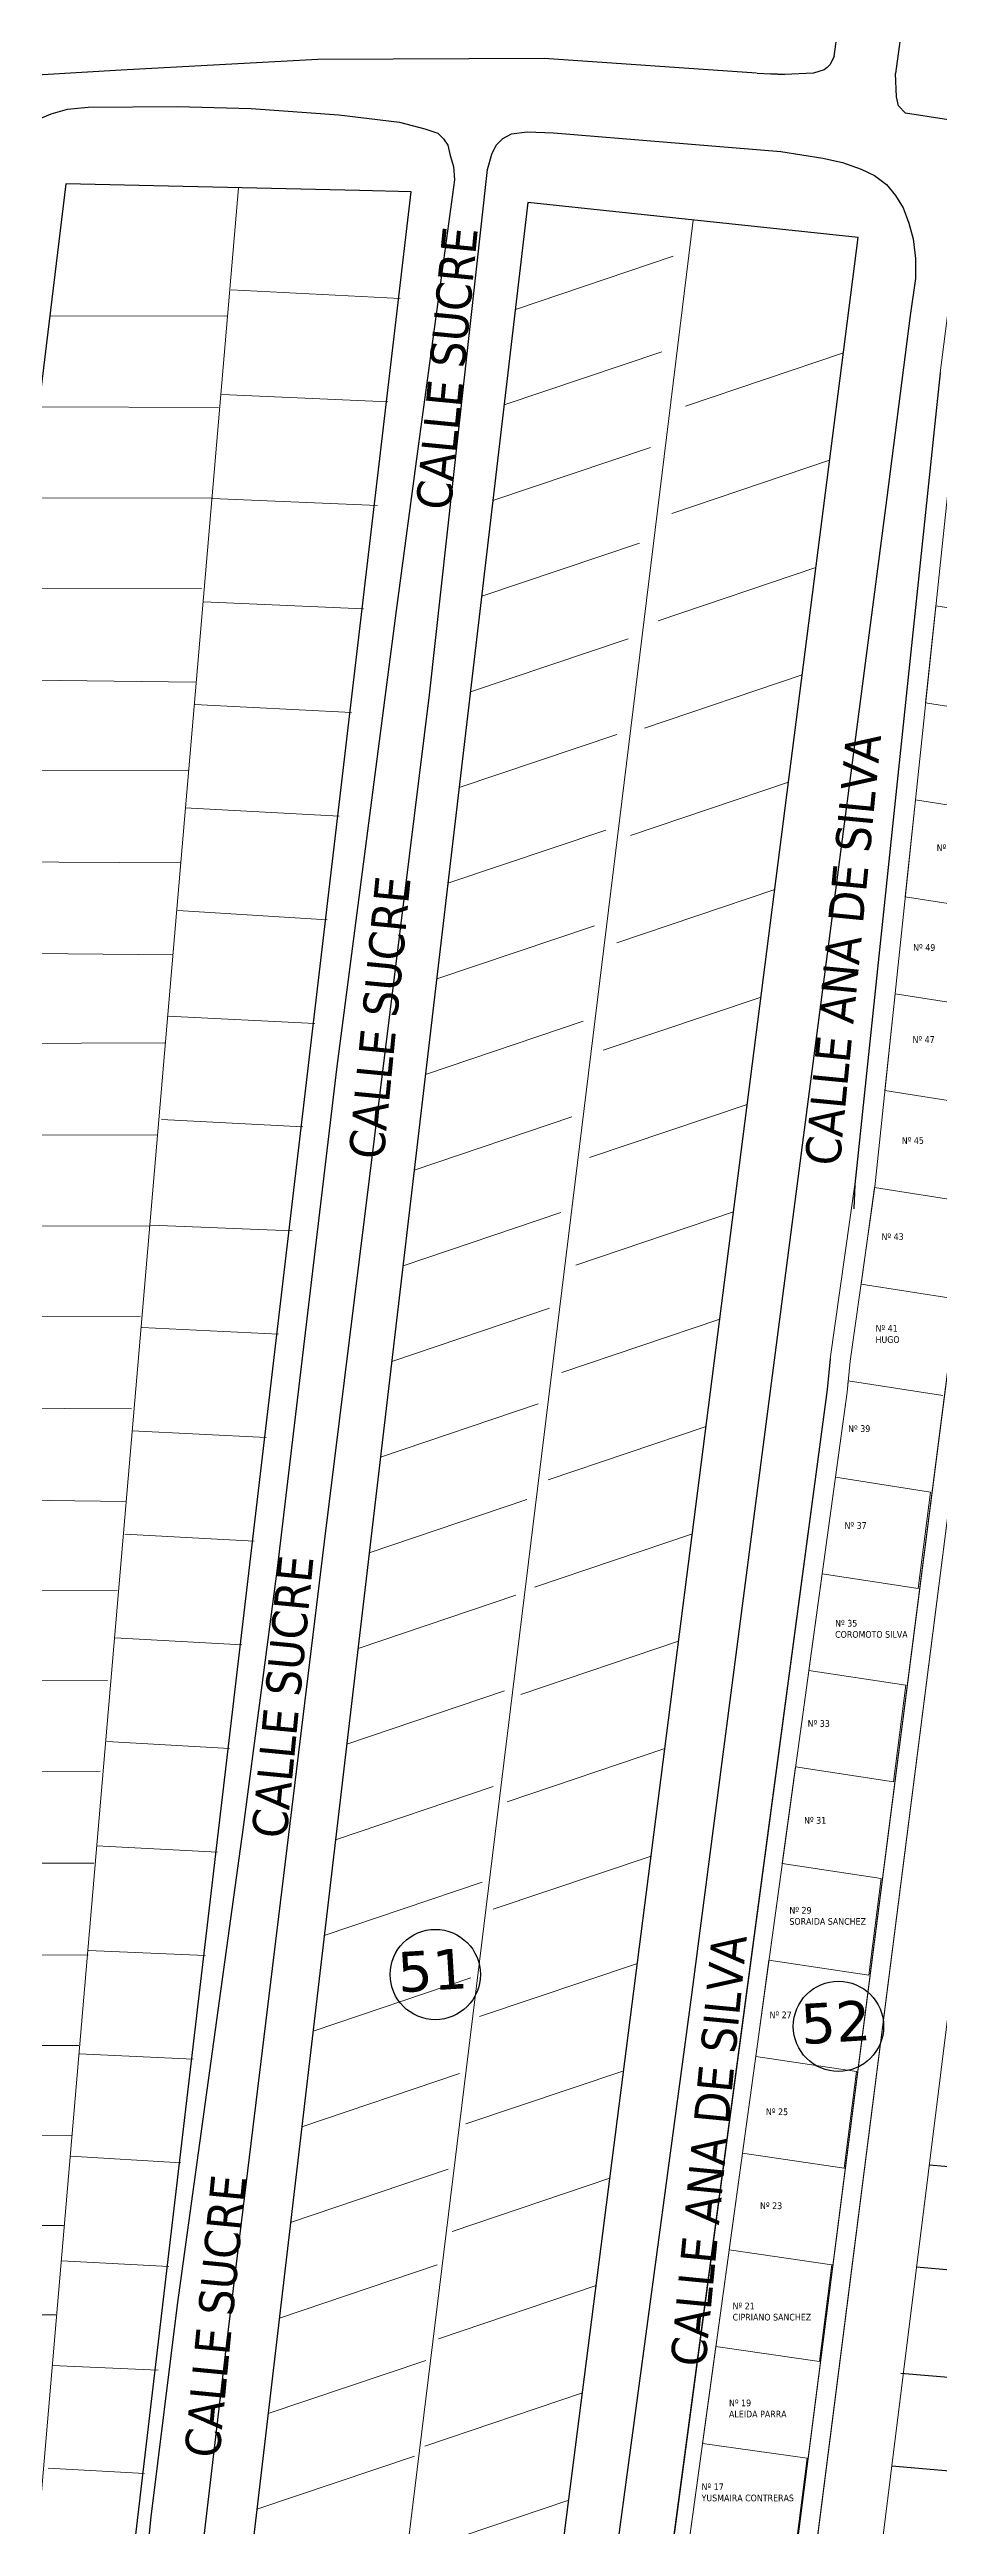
# Model space of a CAD drawing. Header units: metres. Extents: x 2 to 659295185, y -28 to 1124222152.
# Drawn here: x 658341.6 to 658430.3, y 1123157.6 to 1123404.5 of the extents above; entities that cross this region are included whole.
import ezdxf

# ---------------------------------------------------------------- set-up
doc = ezdxf.new("R2010")
doc.units = ezdxf.units.M
doc.header["$MEASUREMENT"] = 0
doc.layers.get('0').update_dxf_attribs({"linetype": 'CONTINUOUS'})
for name, color, linetype in [('CALLES', 1, 'CONTINUOUS'), ('CERCA', 7, 'CONTINUOUS'), ('Cota', 3, 'CONTINUOUS'), ('MANZANA', 30, 'CONTINUOUS'), ('Numero de manzana', 6, 'CONTINUOUS'), ('Parcelas', 140, 'CONTINUOUS')]:
    doc.layers.add(name, color=color, linetype=linetype)
doc.layers.add('PARCELA', color=140, linetype='CONTINUOUS', lineweight=40)
doc.styles.add('ROMAN', font='verdana.ttf')
doc.styles.get("Standard").update_dxf_attribs({"font": 'tahoma.ttf'})

msp = doc.modelspace()

# ---------------------------------------------------------------- linework, layer by layer
for p, q in [((658472.8891, 1123189.9), (658429.3205, 1123193.6492)), ((658471.3812, 1123179.7211), (658428.0566, 1123183.4875)), ((658469.8242, 1123169.1368), (658426.4996, 1123172.9032)), ((658468.4666, 1123159.9204), (658425.5904, 1123163.6603))]:
    msp.add_line(p, q)
at = {"layer": 'CERCA', "lineweight": 0}
for p, q in [((658360.449, 1123390.7607), (658339.2419, 1123142.7697)), ((658366.7557, 1123069.3234), (658405.7729, 1123387.5431)), ((658388.0643, 1123378.6463), (658403.7866, 1123383.9516)), ((658359.7318, 1123380.575), (658376.5716, 1123379.7426)), ((658341.6469, 1123378.0123), (658359.2782, 1123377.9606)), ((658386.9436, 1123369.1119), (658402.6659, 1123374.4172)), ((658405.0229, 1123369.01), (658420.7606, 1123374.3166)), ((658358.7993, 1123370.1437), (658375.3571, 1123369.4138)), ((658340.5443, 1123368.9402), (658358.4465, 1123368.8693)), ((658385.8229, 1123359.5776), (658401.5452, 1123364.8829)), ((658403.6542, 1123358.3072), (658419.3919, 1123363.6138)), ((658339.4416, 1123359.868), (658357.8668, 1123359.8306)), ((658357.8164, 1123359.778), (658374.2975, 1123359.0871)), ((658384.7022, 1123350.0432), (658400.4245, 1123355.3485)), ((658402.2856, 1123347.6043), (658418.0232, 1123352.9109)), ((658338.3389, 1123350.7959), (658356.7831, 1123350.805)), ((658356.9595, 1123349.5044), (658372.9304, 1123348.7774)), ((658383.5815, 1123340.5088), (658399.3038, 1123345.8142)), ((658337.2363, 1123341.7237), (658356.2034, 1123341.4772)), ((658400.9169, 1123336.9015), (658416.6546, 1123342.2081)), ((658356.0774, 1123339.2701), (658371.717, 1123338.4592)), ((658382.4608, 1123330.9745), (658398.1831, 1123336.2798)), ((658336.1336, 1123332.6516), (658355.4473, 1123332.675)), ((658399.5482, 1123326.1986), (658415.2859, 1123331.5053)), ((658355.1449, 1123328.957), (658370.5024, 1123328.1304)), ((658381.3401, 1123321.4401), (658397.0624, 1123326.7454)), ((658335.031, 1123323.5794), (658354.6408, 1123323.4786)), ((658398.1796, 1123315.4958), (658413.9172, 1123320.8024)), ((658354.414, 1123318.7096), (658369.2878, 1123317.8015)), ((658380.2194, 1123311.9058), (658395.9417, 1123317.2111)), ((658333.9283, 1123314.5073), (658353.9352, 1123314.3216)), ((658353.4059, 1123308.1863), (658368.0732, 1123307.4727)), ((658396.8109, 1123304.7929), (658412.5486, 1123310.0996)), ((658332.8256, 1123305.4351), (658353.1035, 1123305.5325)), ((658379.0987, 1123302.3714), (658394.821, 1123307.6767)), ((658352.7758, 1123297.8864), (658366.8599, 1123297.1545)), ((658377.978, 1123292.837), (658393.7003, 1123298.1424)), ((658395.4422, 1123294.0901), (658411.1799, 1123299.3967)), ((658331.723, 1123296.363), (658352.3474, 1123296.323)), ((658376.8573, 1123283.3027), (658392.5795, 1123288.608)), ((658394.0736, 1123283.3873), (658409.8112, 1123288.6939)), ((658330.6203, 1123287.2909), (658351.5661, 1123287.2448)), ((658351.7173, 1123287.3499), (658365.7981, 1123286.8089)), ((658329.5176, 1123278.2187), (658350.684, 1123278.2718)), ((658375.7366, 1123273.7683), (658391.4588, 1123279.0736)), ((658350.81, 1123277.1682), (658364.431, 1123276.4991)), ((658392.7049, 1123272.6844), (658408.4426, 1123277.991)), ((658328.415, 1123269.1466), (658349.7767, 1123269.0623)), ((658374.6159, 1123264.234), (658390.3381, 1123269.5393)), ((658349.8523, 1123266.842), (658363.2176, 1123266.1809)), ((658391.3362, 1123261.9816), (658407.0739, 1123267.2882)), ((658327.3123, 1123260.0744), (658349.2474, 1123259.8133)), ((658373.4952, 1123254.6996), (658389.2174, 1123260.0049)), ((658349.1214, 1123256.5552), (658362.003, 1123255.8521)), ((658389.9676, 1123251.2787), (658405.7052, 1123256.5854)), ((658326.2096, 1123251.0023), (658348.3653, 1123250.9323)), ((658372.3744, 1123245.1652), (658388.0967, 1123250.4706)), ((658348.1133, 1123246.2158), (658360.7897, 1123245.5339)), ((658388.5989, 1123240.5759), (658404.3365, 1123245.8825)), ((658325.107, 1123241.9301), (658347.4076, 1123241.9724)), ((658371.2537, 1123235.6309), (658386.976, 1123240.9362)), ((658347.332, 1123235.8765), (658359.5751, 1123235.2051)), ((658387.2302, 1123229.873), (658402.9679, 1123235.1797)), ((658324.0043, 1123232.858), (658346.6767, 1123232.9205)), ((658370.133, 1123226.0965), (658385.8553, 1123231.4018)), ((658322.9017, 1123223.7858), (658346.0214, 1123223.7635)), ((658346.3239, 1123225.4846), (658358.3605, 1123224.8763)), ((658385.8615, 1123219.1702), (658401.5992, 1123224.4768)), ((658369.0123, 1123216.5622), (658384.7346, 1123221.8675)), ((658321.7762, 1123214.5265), (658345.467, 1123214.6197)), ((658345.4922, 1123215.0532), (658357.1459, 1123214.5474)), ((658367.8916, 1123207.0278), (658383.6139, 1123212.3331)), ((658384.4929, 1123208.4674), (658400.2305, 1123213.774)), ((658320.9201, 1123205.6168), (658344.5345, 1123205.581)), ((658344.5597, 1123204.7664), (658355.9326, 1123204.2293)), ((658366.7709, 1123197.4934), (658382.4932, 1123202.7988)), ((658383.1242, 1123197.7645), (658398.8619, 1123203.0711)), ((658321.4059, 1123196.7029), (658343.8288, 1123196.621)), ((658343.7028, 1123194.5453), (658354.718, 1123193.9004)), ((658365.6502, 1123187.9591), (658381.3725, 1123193.2644)), ((658381.7555, 1123187.0617), (658397.4932, 1123192.3683)), ((658321.898, 1123187.6716), (658343.0223, 1123187.6349)), ((658342.7955, 1123184.114), (658353.5034, 1123183.5716)), ((658364.5295, 1123178.4247), (658380.2518, 1123183.73)), ((658380.3869, 1123176.3588), (658396.1245, 1123181.6655)), ((658322.8535, 1123178.6671), (658342.241, 1123178.7538)), ((658341.863, 1123173.6826), (658352.4416, 1123173.2259)), ((658363.4088, 1123168.8904), (658379.1311, 1123174.1957)), ((658379.0182, 1123165.656), (658394.7559, 1123170.9626)), ((658362.2881, 1123159.356), (658378.0104, 1123164.6613)), ((658341.4952, 1123163.4416), (658351.0744, 1123162.9162)), ((658377.6495, 1123154.9531), (658393.3872, 1123160.2598))]:
    msp.add_line(p, q, dxfattribs=at)
at = {"layer": 'MANZANA'}
for p, q in [((658419.8359, 1123403.8376), (658428.9405, 1123470.8984)), ((658412.1529, 1123402.2007), (658414.9063, 1123402.068)), ((658414.9063, 1123402.068), (658413.5296, 1123402.1343)), ((658417.7802, 1123402.191), (658414.9063, 1123402.068)), ((658418.3092, 1123402.3562), (658417.7802, 1123402.191)), ((658418.8383, 1123402.5214), (658418.3092, 1123402.3562)), ((658419.13, 1123402.7658), (658418.8383, 1123402.5214)), ((658419.4218, 1123403.0103), (658419.13, 1123402.7658)), ((658419.8359, 1123403.8376), (658419.4218, 1123403.0103)), ((658426.0687, 1123399.8176), (658425.9591, 1123402.1434)), ((658426.2474, 1123398.9414), (658426.0687, 1123399.8176)), ((658426.9372, 1123398.2123), (658426.2474, 1123398.9414)), ((658433.6097, 1123397.1848), (658426.9372, 1123398.2123))]:
    msp.add_line(p, q, dxfattribs=at)
at = {"layer": 'MANZANA', "lineweight": -2}
for p, q in [((658429.4406, 1123428.0992), (658425.9591, 1123402.1434)), ((658348.7576, 1123402.4747), (658334.6242, 1123401.6448)), ((658348.7576, 1123402.4747), (658334.6242, 1123401.6448)), ((658368.3662, 1123403.5645), (658348.7576, 1123402.4747)), ((658368.3662, 1123403.5645), (658348.7576, 1123402.4747)), ((658390.9351, 1123403.6644), (658368.3662, 1123403.5645)), ((658390.9351, 1123403.6644), (658368.3662, 1123403.5645)), ((658412.0939, 1123402.2047), (658390.9351, 1123403.6644)), ((658390.9351, 1123403.6644), (658390.9351, 1123403.6644)), ((658390.9351, 1123403.6644), (658390.9351, 1123403.6644)), ((658340.4458, 1123397.5757), (658341.7651, 1123398.1356)), ((658340.4458, 1123397.5757), (658341.7651, 1123398.1356)), ((658341.7651, 1123398.1356), (658343.406, 1123398.5855)), ((658341.7651, 1123398.1356), (658343.406, 1123398.5855)), ((658343.406, 1123398.5855), (658345.484, 1123398.8154)), ((658343.406, 1123398.5855), (658345.484, 1123398.8154)), ((658345.484, 1123398.8154), (658354.3565, 1123398.8554)), ((658345.484, 1123398.8154), (658354.3565, 1123398.8554)), ((658354.3565, 1123398.8554), (658361.7036, 1123398.6655)), ((658354.3565, 1123398.8554), (658361.7036, 1123398.6655)), ((658361.7036, 1123398.6655), (658370.4689, 1123398.0356)), ((658361.7036, 1123398.6655), (658370.4689, 1123398.0356)), ((658370.4689, 1123398.0356), (658376.5049, 1123397.2957)), ((658370.4689, 1123398.0356), (658376.5049, 1123397.2957)), ((658376.5049, 1123397.2957), (658379.0281, 1123396.6359)), ((658376.5049, 1123397.2957), (658379.0281, 1123396.6359)), ((658379.0281, 1123396.6359), (658380.3392, 1123396.206)), ((658379.0281, 1123396.6359), (658380.3392, 1123396.206)), ((658380.3392, 1123396.206), (658380.8917, 1123395.6561)), ((658380.3392, 1123396.206), (658380.8917, 1123395.6561)), ((658380.8917, 1123395.6561), (658381.3369, 1123394.9962)), ((658380.8917, 1123395.6561), (658381.3369, 1123394.9962)), ((658381.3369, 1123394.9962), (658381.5596, 1123393.9964)), ((658381.3369, 1123394.9962), (658381.5596, 1123393.9964)), ((658385.2867, 1123392.5767), (658385.7237, 1123394.1264)), ((658385.2867, 1123392.5767), (658385.7237, 1123394.1264)), ((658385.7237, 1123394.1264), (658386.1525, 1123395.0162)), ((658385.7237, 1123394.1264), (658386.1525, 1123395.0162)), ((658386.1525, 1123395.0162), (658386.8122, 1123395.6761)), ((658386.1525, 1123395.0162), (658386.8122, 1123395.6761)), ((658386.8122, 1123395.6761), (658387.6862, 1123396.126)), ((658386.8122, 1123395.6761), (658387.6862, 1123396.126)), ((658387.6862, 1123396.126), (658389.22, 1123396.3559)), ((658387.6862, 1123396.126), (658389.22, 1123396.3559)), ((658389.22, 1123396.3559), (658391.8504, 1123396.2559)), ((658389.22, 1123396.3559), (658391.8504, 1123396.2559)), ((658391.8504, 1123396.2559), (658414.5347, 1123394.3663)), ((658391.8504, 1123396.2559), (658414.5347, 1123394.3663)), ((658414.5347, 1123394.3663), (658418.7071, 1123393.7165)), ((658414.5347, 1123394.3663), (658418.7071, 1123393.7165)), ((658414.5347, 1123394.3663), (658418.7071, 1123393.7165)), ((658379.4981, 1123340.2373), (658385.2867, 1123392.5767)), ((658379.4981, 1123340.2373), (658385.2867, 1123392.5767)), ((658381.5596, 1123393.9964), (658381.8894, 1123392.8966)), ((658381.5596, 1123393.9964), (658381.8894, 1123392.8966)), ((658381.8894, 1123392.8966), (658382.0048, 1123391.5669)), ((658381.8894, 1123392.8966), (658382.0048, 1123391.5669)), ((658418.7071, 1123393.7165), (658420.6779, 1123393.2865)), ((658418.7071, 1123393.7165), (658420.6779, 1123393.2865)), ((658418.7071, 1123393.7165), (658420.6779, 1123393.2865)), ((658420.6779, 1123393.2865), (658422.5414, 1123392.6267)), ((658420.6779, 1123393.2865), (658422.5414, 1123392.6267)), ((658422.5414, 1123392.6267), (658423.8607, 1123391.9768)), ((658422.5414, 1123392.6267), (658423.8607, 1123391.9768)), ((658423.8607, 1123391.9768), (658425.0729, 1123391.097)), ((658423.8607, 1123391.9768), (658425.0729, 1123391.097)), ((658382.0048, 1123391.5669), (658378.4014, 1123365.2323)), ((658382.0048, 1123391.5669), (658378.4014, 1123365.2323)), ((658425.0729, 1123391.097), (658425.9552, 1123389.9972)), ((658425.0729, 1123391.097), (658425.9552, 1123389.9972)), ((658425.9552, 1123389.9972), (658426.7221, 1123388.7775)), ((658425.9552, 1123389.9972), (658426.7221, 1123388.7775)), ((658426.7221, 1123388.7775), (658427.2828, 1123387.2378)), ((658426.7221, 1123388.7775), (658427.2828, 1123387.2378)), ((658427.2828, 1123387.2378), (658427.728, 1123385.6881)), ((658427.2828, 1123387.2378), (658427.728, 1123385.6881)), ((658427.728, 1123385.6881), (658427.9507, 1123383.6985)), ((658427.728, 1123385.6881), (658427.9507, 1123383.6985)), ((658427.9507, 1123383.6985), (658427.9589, 1123381.7089)), ((658427.9507, 1123383.6985), (658427.9589, 1123381.7089)), ((658427.9589, 1123381.7089), (658427.4312, 1123378.0496)), ((658427.9589, 1123381.7089), (658427.4312, 1123378.0496)), ((658427.4312, 1123378.0496), (658425.0976, 1123359.9033)), ((658427.4312, 1123378.0496), (658425.0976, 1123359.9033)), ((658430.4162, 1123372.3208), (658421.8982, 1123291.4273)), ((658378.4014, 1123365.2323), (658376.1668, 1123348.6256)), ((658378.4014, 1123365.2323), (658376.1668, 1123348.6256)), ((658425.0976, 1123359.9033), (658417.1569, 1123299.1457)), ((658425.0976, 1123359.9033), (658417.1569, 1123299.1457)), ((658376.1668, 1123348.6256), (658370.238, 1123302.9249)), ((658376.1668, 1123348.6256), (658370.238, 1123302.9249)), ((658369.0259, 1123255.8045), (658379.4981, 1123340.2373)), ((658369.0259, 1123255.8045), (658379.4981, 1123340.2373)), ((658370.238, 1123302.9249), (658364.3258, 1123253.1251)), ((658370.238, 1123302.9249), (658364.3258, 1123253.1251)), ((658417.1569, 1123299.1457), (658405.6044, 1123210.6237)), ((658417.1569, 1123299.1457), (658405.6044, 1123210.6237)), ((658421.8982, 1123291.4273), (658421.7993, 1123288.9978)), ((658419.4575, 1123274.0508), (658419.1441, 1123270.9614)), ((658419.1441, 1123270.9614), (658392.8399, 1123074.4115)), ((658359.2958, 1123175.9108), (658369.0259, 1123255.8045)), ((658359.2958, 1123175.9108), (658369.0259, 1123255.8045)), ((658364.3258, 1123253.1251), (658360.9285, 1123227.3403)), ((658364.3258, 1123253.1251), (658360.9285, 1123227.3403)), ((658360.9285, 1123227.3403), (658354.3483, 1123179.75)), ((658360.9285, 1123227.3403), (658354.3483, 1123179.75)), ((658405.6044, 1123210.6237), (658395.528, 1123135.589)), ((658405.6044, 1123210.6237), (658395.528, 1123135.589)), ((658354.3483, 1123179.75), (658351.7014, 1123158.6143)), ((658354.3483, 1123179.75), (658351.7014, 1123158.6143)), ((658351.0664, 1123105.7451), (658359.2958, 1123175.9108)), ((658351.0664, 1123105.7451), (658359.2958, 1123175.9108)), ((658351.7014, 1123158.6143), (658347.6114, 1123118.4525)), ((658351.7014, 1123158.6143), (658347.6114, 1123118.4525))]:
    msp.add_line(p, q, dxfattribs=at)
at = {"layer": 'MANZANA', "lineweight": 0}
msp.add_line((658401.0119, 1122966.0547), (658439.2185, 1123273.227), dxfattribs=at)
msp.add_lwpolyline([(658400.4511, 1123017.615), (658396.8461, 1123037.8541), (658397.6584, 1123044.3876), (658392.5512, 1123070.0342), (658392.8399, 1123074.4115), (658419.1441, 1123270.9614), (658419.4575, 1123274.0508), (658421.8982, 1123291.4273), (658430.4162, 1123372.3208), (658433.4836, 1123396.2159), (658433.5671, 1123397.1933), (658448.6116, 1123395.259), (658406.8656, 1123067.9138), (658400.4511, 1123017.615), (658396.8461, 1123037.8541)], dxfattribs=at)
at = {"layer": 'Numero de manzana', "lineweight": -2}
for centre in [(658380.0745, 1123212.6622), (658420.2699, 1123207.4942)]:
    msp.add_circle(centre, 4.5001, dxfattribs=at)
at = {"layer": 'PARCELA', "lineweight": 0, "transparency": 33554687}
msp.add_lwpolyline([(658400.3657, 1123026.1454), (658397.5897, 1123035.1484), (658398.3017, 1123044.2431), (658394.116, 1123070.0285), (658394.4546, 1123076.7414), (658421.1307, 1123270.7278), (658421.4434, 1123273.8107), (658423.8836, 1123291.1834), (658432.4028, 1123372.0887), (658435.4625, 1123395.9232), (658435.5794, 1123396.621), (658446.8345, 1123395.0022), (658404.8817, 1123068.1668)], close=True, dxfattribs=at)
at = {"layer": 'Parcelas', "lineweight": 0}
for p, q in [((658448.8648, 1123397.2439), (658400.4511, 1123017.615)), ((658404.8817, 1123068.1668), (658446.8345, 1123395.0022)), ((658428.9629, 1123339.4202), (658429.9803, 1123349.0824)), ((658429.9803, 1123349.0824), (658440.4953, 1123347.426)), ((658439.2673, 1123337.7964), (658428.9629, 1123339.4202)), ((658426.928, 1123320.0956), (658427.9454, 1123329.7579)), ((658427.9454, 1123329.7579), (658438.0392, 1123328.1667)), ((658436.8112, 1123318.5371), (658426.928, 1123320.0956)), ((658424.8932, 1123300.771), (658425.9106, 1123310.4333)), ((658425.9106, 1123310.4333), (658435.5831, 1123308.9075)), ((658434.3551, 1123299.2778), (658424.8932, 1123300.771)), ((658422.5217, 1123281.4877), (658423.8732, 1123291.109)), ((658423.8732, 1123291.109), (658433.127, 1123289.6482)), ((658431.8989, 1123280.0186), (658422.5217, 1123281.4877)), ((658419.9618, 1123262.2275), (658421.1307, 1123270.7278)), ((658421.1307, 1123270.7278), (658421.2453, 1123271.8574)), ((658421.2453, 1123271.8574), (658430.6709, 1123270.389)), ((658429.4428, 1123260.7593), (658419.9618, 1123262.2275)), ((658428.2148, 1123251.1297), (658429.4428, 1123260.7593)), ((658417.3146, 1123242.9772), (658418.6382, 1123252.6023)), ((658418.6382, 1123252.6023), (658428.2148, 1123251.1297)), ((658426.9867, 1123241.5001), (658417.3146, 1123242.9772)), ((658425.7587, 1123231.8705), (658426.9867, 1123241.5001)), ((658414.6674, 1123223.7269), (658415.991, 1123233.3521)), ((658415.991, 1123233.3521), (658425.7587, 1123231.8705)), ((658424.5306, 1123222.2408), (658414.6674, 1123223.7269)), ((658423.3025, 1123212.6112), (658424.5306, 1123222.2408)), ((658412.0201, 1123204.4766), (658413.3438, 1123214.1018)), ((658413.3438, 1123214.1018), (658423.3025, 1123212.6112)), ((658422.0745, 1123202.9816), (658412.0201, 1123204.4766)), ((658420.8464, 1123193.352), (658422.0745, 1123202.9816)), ((658409.3729, 1123185.2264), (658410.6965, 1123194.8515)), ((658410.6965, 1123194.8515), (658420.8464, 1123193.352)), ((658419.6184, 1123183.7223), (658409.3729, 1123185.2264)), ((658418.3903, 1123174.0927), (658419.6184, 1123183.7223)), ((658406.7152, 1123165.8997), (658408.0493, 1123175.6012)), ((658408.0493, 1123175.6012), (658418.3903, 1123174.0927)), ((658417.1623, 1123164.4631), (658406.7152, 1123165.8997)), ((658415.9342, 1123154.8335), (658417.1623, 1123164.4631))]:
    msp.add_line(p, q, dxfattribs=at)
msp.add_lwpolyline([(658394.8133, 1123079.3499), (658421.1307, 1123270.7278), (658421.4434, 1123273.8107), (658423.8836, 1123291.1834), (658432.4028, 1123372.0887), (658435.4625, 1123395.9232), (658435.5794, 1123396.621)], dxfattribs=at)
at = {"layer": 'Parcelas', "lineweight": -3}
for points in [[(658372.5195, 1123390.4899), (658343.2433, 1123391.1468), (658320.8499, 1123206.9052), (658321.9367, 1123186.9617), (658324.5218, 1123171.2826), (658332.9358, 1123134.0386), (658334.7141, 1123115.128), (658339.3904, 1123082.1256), (658340.9052, 1123081.8863), (658342.099, 1123081.8408), (658342.4283, 1123083.485), (658342.8152, 1123085.3495), (658345.3304, 1123111.0342), (658347.8783, 1123137.0534), (658377.665, 1123390.357), (658372.5195, 1123390.4899)], [(658372.5195, 1123390.4899), (658343.2433, 1123391.1468), (658320.8499, 1123206.9052), (658321.9367, 1123186.9617), (658324.5218, 1123171.2826), (658332.9358, 1123134.0386), (658334.7141, 1123115.128), (658339.3904, 1123082.1256), (658340.9052, 1123081.8863), (658342.099, 1123081.8408), (658342.4283, 1123083.485), (658342.8152, 1123085.3495), (658345.3304, 1123111.0342), (658347.8783, 1123137.0534), (658377.665, 1123390.357), (658372.5195, 1123390.4899)], [(658422.2296, 1123385.804), (658389.3145, 1123389.2823), (658351.081, 1123064.0124), (658382.4378, 1123074.637), (658422.2296, 1123385.804)], [(658422.2296, 1123385.804), (658389.3145, 1123389.2823), (658351.081, 1123064.0124), (658382.4378, 1123074.637), (658422.2296, 1123385.804)]]:
    msp.add_lwpolyline(points, dxfattribs=at)

# ---------------------------------------------------------------- texts
at = {"layer": 'CALLES', "color": 0}
for s, p in [('CALLE SUCRE', (658381.6094, 1123358.5499)), ('CALLE SUCRE', (658381.6094, 1123358.5499)), ('CALLE ANA DE SILVA', (658420.3805, 1123293.1847)), ('CALLE ANA DE SILVA', (658420.3805, 1123293.1847)), ('CALLE SUCRE', (658374.9083, 1123293.8296)), ('CALLE SUCRE', (658374.9083, 1123293.8296)), ('CALLE SUCRE', (658365.2292, 1123226.1336)), ('CALLE SUCRE', (658365.2292, 1123226.1336)), ('CALLE ANA DE SILVA', (658406.9862, 1123173.4828)), ('CALLE ANA DE SILVA', (658406.9862, 1123173.4828)), ('CALLE SUCRE', (658358.5282, 1123164.3889)), ('CALLE SUCRE', (658358.5282, 1123164.3889))]:
    msp.add_text(s, height=3.5001, rotation=84.485483, dxfattribs=at).set_placement(p)
at = {"layer": 'Cota', "lineweight": 0, "attachment_point": 1}
for s, insert, char_height in [('Nº 51 ', (658430.0618, 1123325.3135), 0.66716), ('Nº 49', (658427.7151, 1123315.3716), 0.66716), ('Nº 47 ', (658427.6545, 1123306.1981), 0.66716), ('Nº 45', (658426.5804, 1123296.1296), 0.66716), ('Nº 43', (658424.5592, 1123286.5481), 0.66716), ('Nº 41 \\PHUGO', (658423.9665, 1123277.406), 0.66716), ('Nº 39', (658421.2325, 1123267.4161), 0.66716), ('Nº 37', (658420.8713, 1123257.7561), 0.66716), ('Nº 35\\PCOROMOTO SILVA ', (658419.9363, 1123248.0105), 0.667156), ('Nº 33', (658417.2023, 1123238.0206), 0.66716), ('Nº 31 ', (658416.841, 1123228.3606), 0.66716), ('Nº 29\\PSORAIDA SANCHEZ', (658415.378, 1123219.401), 0.667156), ('Nº 27', (658413.3998, 1123208.9764), 0.66716), ('Nº 25 ', (658413.0385, 1123199.3165), 0.66716), ('Nº 23', (658412.4502, 1123189.9466), 0.66716), ('Nº 21\\PCIPRIANO SANCHEZ ', (658409.7162, 1123179.9566), 0.667156), ('Nº 19 \\PALEIDA PARRA', (658409.355, 1123170.2967), 0.667156), ('Nº 17\\PYUSMAIRA CONTRERAS', (658406.6234, 1123161.9348), 0.667156)]:
    msp.add_mtext_dynamic_manual_height_columns(s, width=17.52809, gutter_width=9.6186, heights=[0], dxfattribs=dict(at, insert=insert, char_height=char_height))
at = {"layer": 'Numero de manzana', "lineweight": -2, "style": 'ROMAN'}
for s, p in [('51', (658376.4269, 1123210.8855)), ('52', (658416.6223, 1123205.7176))]:
    msp.add_text(s, height=4, rotation=3.491535, dxfattribs=at).set_placement(p)

doc.saveas('drawing.dxf')
